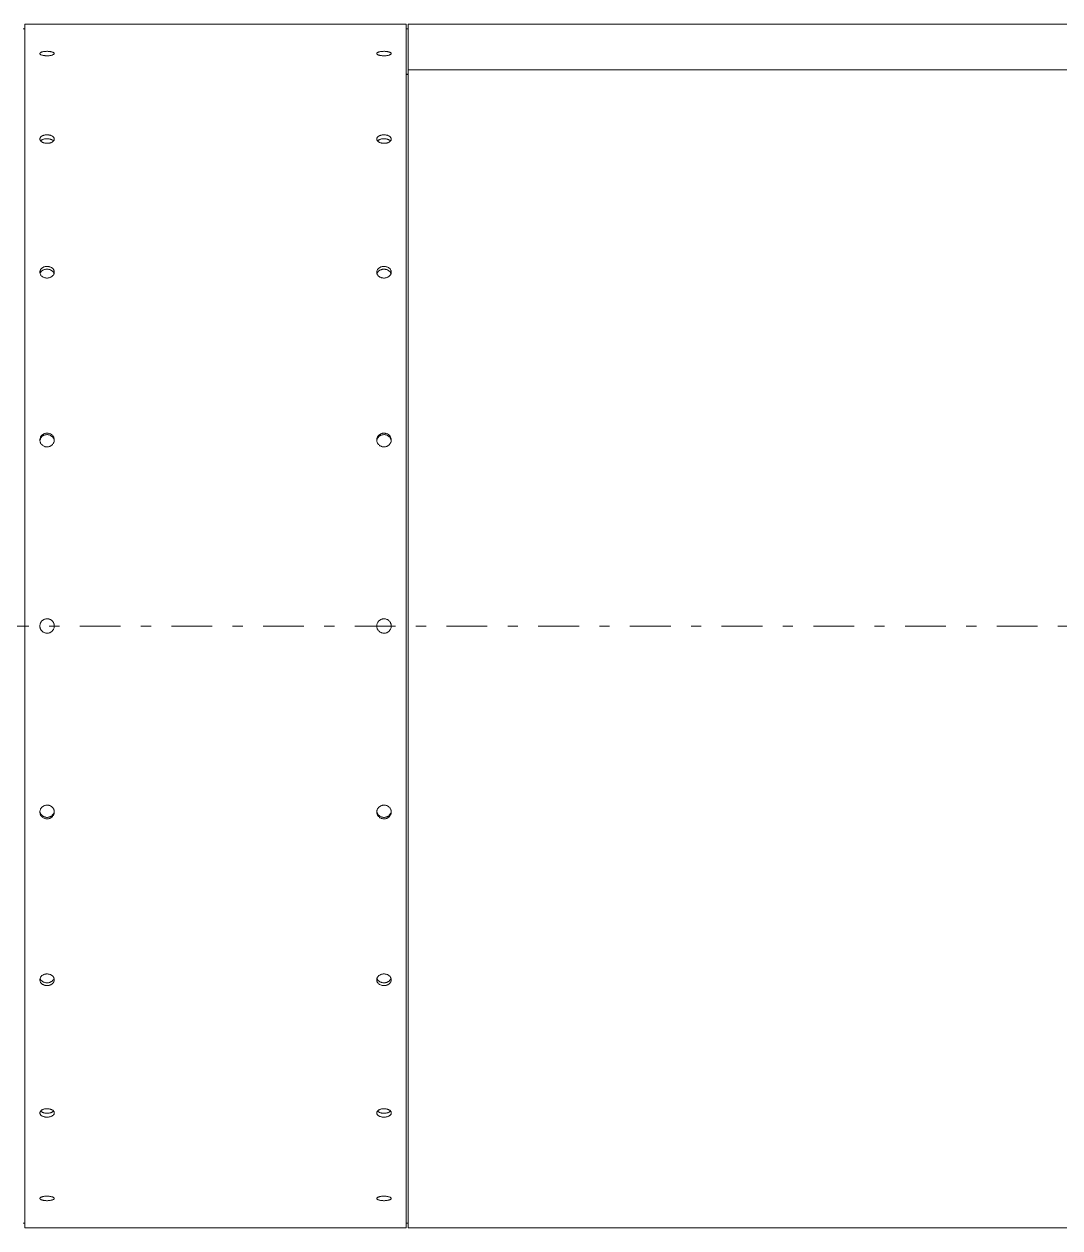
# Model space of a CAD drawing. Header units: millimetres. Extents: x 10 to 2348, y 8 to 1670.
# Drawn here: x 1184.2 to 1399.4, y 1194.6 to 1444.6 of the extents above; entities that cross this region are included whole.
import ezdxf

# ---------------------------------------------------------------- set-up
doc = ezdxf.new("R2010")
doc.units = ezdxf.units.MM
doc.linetypes.add('SectionLineISO', pattern=[13.758333, 4.233333, -2.116667, 1.058333, -2.116667, 4.233333])
doc.layers.add('Annotations', color=7, linetype='Continuous')
doc.layers.add('Geometries', color=7, linetype='Continuous')

# ---------------------------------------------------------------- blocks, each defined once
blk = doc.blocks.new('*U2')
at = {"layer": 'Annotations', "linetype": 'SectionLineISO', "lineweight": 13, "flags": 128}
blk.add_lwpolyline([(169.79, 661.02), (1034.83, 661.02)], dxfattribs=at)

msp = doc.modelspace()

# ---------------------------------------------------------------- linework, layer by layer
at = {"layer": 'Geometries', "linetype": 'Continuous', "lineweight": 13}
for p, q in [((1184.35, 1443.65), (1183.99, 1443.65)), ((1184.35, 1444.65), (1184.35, 1443.65)), ((1187.45, 1444.65), (1184.35, 1444.65)), ((1184.35, 1443.65), (1184.35, 1195.65)), ((1188.95, 1444.64), (1188.93, 1444.64)), ((1257.45, 1444.65), (1190.45, 1444.65)), ((1258.95, 1444.64), (1258.93, 1444.64)), ((1263.55, 1444.65), (1260.45, 1444.65)), ((1263.55, 1444.65), (1263.55, 1443.65)), ((1263.99, 1443.65), (1263.55, 1443.65)), ((1263.55, 1443.65), (1263.55, 1434.25)), ((1548.18, 1444.65), (1263.99, 1444.65)), ((1263.99, 1443.65), (1263.99, 1444.65)), ((1263.99, 1435.17), (1263.99, 1443.65)), ((1187.45, 1438.51), (1187.45, 1438.53)), ((1189.03, 1438.99), (1188.93, 1438.99)), ((1188.95, 1438.06), (1188.93, 1438.06)), ((1188.95, 1438.06), (1189.03, 1438.06)), ((1190.45, 1438.53), (1190.45, 1438.55)), ((1257.45, 1438.51), (1257.45, 1438.53)), ((1259.03, 1438.99), (1258.93, 1438.99)), ((1258.95, 1438.06), (1258.93, 1438.06)), ((1258.95, 1438.06), (1259.03, 1438.06)), ((1260.45, 1438.53), (1260.45, 1438.55)), ((1263.99, 1435.17), (1263.99, 1435.13)), ((1909.63, 1435.17), (1263.99, 1435.17)), ((1909.63, 1435.13), (1263.99, 1435.13)), ((1263.99, 1434.25), (1263.99, 1435.13)), ((1263.55, 1434.25), (1263.55, 1434.21)), ((1263.55, 1434.25), (1263.99, 1434.25)), ((1263.55, 1434.21), (1263.55, 1195.65)), ((1263.55, 1434.21), (1263.99, 1434.21)), ((1263.99, 1434.21), (1263.99, 1434.25)), ((1263.99, 1195.65), (1263.99, 1434.21)), ((1187.45, 1420.74), (1187.45, 1420.78)), ((1188.93, 1421.65), (1189.03, 1421.65)), ((1188.93, 1420.84), (1189.03, 1420.84)), ((1190.45, 1420.78), (1190.45, 1420.81)), ((1257.45, 1420.74), (1257.45, 1420.78)), ((1258.93, 1421.65), (1259.03, 1421.65)), ((1258.93, 1420.84), (1259.03, 1420.84)), ((1260.45, 1420.78), (1260.45, 1420.81)), ((1188.95, 1419.89), (1188.93, 1419.89)), ((1188.95, 1419.89), (1189.03, 1419.89)), ((1258.95, 1419.89), (1258.93, 1419.89)), ((1258.95, 1419.89), (1259.03, 1419.89)), ((1187.45, 1393.07), (1187.45, 1393.12)), ((1188.93, 1394.33), (1189.03, 1394.33)), ((1188.93, 1393.74), (1189.03, 1393.74)), ((1190.45, 1393.12), (1190.45, 1393.17)), ((1257.45, 1393.07), (1257.45, 1393.12)), ((1258.93, 1394.33), (1259.03, 1394.33)), ((1258.93, 1393.74), (1259.03, 1393.74)), ((1260.45, 1393.12), (1260.45, 1393.17)), ((1188.95, 1391.9), (1188.93, 1391.9)), ((1188.95, 1391.9), (1189.03, 1391.91)), ((1258.95, 1391.9), (1258.93, 1391.9)), ((1258.95, 1391.9), (1259.03, 1391.91)), ((1187.45, 1358.22), (1187.45, 1358.28)), ((1187.46, 1358.12), (1187.46, 1358.13)), ((1188.93, 1359.7), (1189.03, 1359.7)), ((1188.93, 1359.39), (1189.03, 1359.39)), ((1190.44, 1358.12), (1190.44, 1358.12)), ((1190.44, 1358.12), (1190.44, 1358.12)), ((1190.45, 1358.28), (1190.45, 1358.34)), ((1257.45, 1358.22), (1257.45, 1358.28)), ((1257.46, 1358.12), (1257.46, 1358.13)), ((1258.93, 1359.7), (1259.03, 1359.7)), ((1258.93, 1359.39), (1259.03, 1359.39)), ((1260.45, 1358.28), (1260.45, 1358.34)), ((1188.95, 1356.85), (1188.93, 1356.85)), ((1188.95, 1356.85), (1189.03, 1356.85)), ((1258.95, 1356.85), (1258.93, 1356.85)), ((1258.95, 1356.85), (1259.03, 1356.85)), ((1189.03, 1321.15), (1188.93, 1321.15)), ((1259.03, 1321.15), (1258.93, 1321.15)), ((1188.95, 1318.15), (1188.93, 1318.15)), ((1188.95, 1318.15), (1189.05, 1318.15)), ((1258.95, 1318.15), (1258.93, 1318.15)), ((1258.95, 1318.15), (1259.05, 1318.15)), ((1187.45, 1281.08), (1187.46, 1281.18)), ((1187.45, 1280.96), (1187.45, 1281.02)), ((1187.46, 1281.18), (1187.46, 1281.18)), ((1187.46, 1281.18), (1187.46, 1281.18)), ((1188.93, 1282.45), (1189.03, 1282.45)), ((1190.44, 1281.18), (1190.44, 1281.18)), ((1190.45, 1281.02), (1190.45, 1281.08)), ((1257.45, 1281.08), (1257.46, 1281.18)), ((1257.45, 1280.96), (1257.45, 1281.02)), ((1257.46, 1281.18), (1257.46, 1281.18)), ((1257.46, 1281.18), (1257.46, 1281.18)), ((1258.93, 1282.45), (1259.03, 1282.45)), ((1260.45, 1281.02), (1260.45, 1281.08)), ((1188.95, 1279.91), (1188.93, 1279.91)), ((1188.95, 1279.6), (1188.93, 1279.6)), ((1188.95, 1279.91), (1189.03, 1279.91)), ((1188.95, 1279.6), (1189.03, 1279.6)), ((1258.95, 1279.91), (1258.93, 1279.91)), ((1258.95, 1279.6), (1258.93, 1279.6)), ((1258.95, 1279.91), (1259.03, 1279.91)), ((1258.95, 1279.6), (1259.03, 1279.6)), ((1187.45, 1246.12), (1187.45, 1246.18)), ((1188.93, 1247.4), (1189.03, 1247.39)), ((1188.95, 1245.56), (1188.93, 1245.56)), ((1188.95, 1245.56), (1189.03, 1245.56)), ((1190.4, 1246.47), (1190.4, 1246.47)), ((1190.45, 1246.18), (1190.45, 1246.23)), ((1257.45, 1246.12), (1257.45, 1246.18)), ((1258.93, 1247.4), (1259.03, 1247.39)), ((1258.95, 1245.56), (1258.93, 1245.56)), ((1258.95, 1245.56), (1259.03, 1245.56)), ((1260.4, 1246.47), (1260.4, 1246.47)), ((1260.45, 1246.18), (1260.45, 1246.23)), ((1188.95, 1244.97), (1188.93, 1244.97)), ((1188.95, 1244.97), (1189.03, 1244.97)), ((1258.95, 1244.97), (1258.93, 1244.97)), ((1258.95, 1244.97), (1259.03, 1244.97)), ((1187.45, 1218.48), (1187.45, 1218.52)), ((1188.93, 1219.41), (1189.03, 1219.41)), ((1188.95, 1218.46), (1188.93, 1218.46)), ((1188.95, 1217.65), (1188.93, 1217.65)), ((1188.95, 1218.46), (1189.03, 1218.46)), ((1188.95, 1217.65), (1189.03, 1217.65)), ((1190.45, 1218.52), (1190.45, 1218.56)), ((1257.45, 1218.48), (1257.45, 1218.52)), ((1258.93, 1219.41), (1259.03, 1219.41)), ((1258.95, 1218.46), (1258.93, 1218.46)), ((1258.95, 1217.65), (1258.93, 1217.65)), ((1258.95, 1218.46), (1259.03, 1218.46)), ((1258.95, 1217.65), (1259.03, 1217.65)), ((1260.45, 1218.52), (1260.45, 1218.56)), ((1187.45, 1200.75), (1187.45, 1200.77)), ((1189.03, 1201.24), (1188.93, 1201.24)), ((1188.95, 1200.31), (1188.93, 1200.31)), ((1188.95, 1200.31), (1189.03, 1200.31)), ((1190.45, 1200.77), (1190.45, 1200.79)), ((1257.45, 1200.75), (1257.45, 1200.77)), ((1259.03, 1201.24), (1258.93, 1201.24)), ((1258.95, 1200.31), (1258.93, 1200.31)), ((1258.95, 1200.31), (1259.03, 1200.31)), ((1260.45, 1200.77), (1260.45, 1200.79)), ((1183.99, 1195.65), (1184.35, 1195.65)), ((1184.35, 1195.65), (1184.35, 1194.65)), ((1263.55, 1195.65), (1263.55, 1194.65)), ((1263.55, 1195.65), (1263.99, 1195.65)), ((1263.99, 1194.65), (1263.99, 1195.65)), ((1184.35, 1194.65), (1187.45, 1194.65)), ((1188.93, 1194.66), (1189.03, 1194.66)), ((1190.45, 1194.65), (1257.45, 1194.65)), ((1258.93, 1194.66), (1259.03, 1194.66)), ((1260.45, 1194.65), (1263.55, 1194.65)), ((1263.99, 1194.65), (1548.18, 1194.65))]:
    msp.add_line(p, q, dxfattribs=at)
at = {"layer": 'Geometries', "linetype": 'Continuous', "lineweight": 13, "flags": 128}
for points in [[(1189.03, 1444.64), (1189.03, 1444.64), (1188.95, 1444.64)], [(1259.03, 1444.64), (1259.03, 1444.64), (1258.95, 1444.64)], [(1187.45, 1438.55), (1187.46, 1438.59), (1187.48, 1438.62), (1187.51, 1438.66), (1187.55, 1438.7), (1187.6, 1438.73), (1187.66, 1438.77), (1187.73, 1438.8), (1187.81, 1438.83), (1187.89, 1438.86), (1187.99, 1438.88), (1188.09, 1438.91), (1188.19, 1438.93), (1188.3, 1438.94), (1188.42, 1438.96), (1188.54, 1438.97), (1188.66, 1438.98), (1188.79, 1438.98), (1188.92, 1438.99), (1188.93, 1438.99)], [(1187.45, 1438.53), (1187.45, 1438.55), (1187.45, 1438.55)], [(1188.93, 1438.06), (1188.82, 1438.06), (1188.7, 1438.07), (1188.57, 1438.08), (1188.45, 1438.09), (1188.33, 1438.1), (1188.22, 1438.12), (1188.11, 1438.14), (1188.01, 1438.16), (1187.92, 1438.19), (1187.83, 1438.22), (1187.75, 1438.25), (1187.68, 1438.28), (1187.61, 1438.32), (1187.56, 1438.35), (1187.52, 1438.39), (1187.48, 1438.43), (1187.46, 1438.47), (1187.45, 1438.51), (1187.45, 1438.51)], [(1189.03, 1438.99), (1189.04, 1438.99), (1189.17, 1438.98), (1189.29, 1438.97), (1189.41, 1438.96), (1189.53, 1438.95), (1189.65, 1438.94), (1189.76, 1438.92), (1189.86, 1438.89), (1189.96, 1438.87), (1190.05, 1438.84), (1190.13, 1438.81), (1190.2, 1438.78), (1190.27, 1438.75), (1190.32, 1438.72), (1190.37, 1438.68), (1190.4, 1438.64), (1190.43, 1438.6), (1190.44, 1438.57), (1190.45, 1438.55)], [(1190.45, 1438.51), (1190.44, 1438.49), (1190.42, 1438.45), (1190.4, 1438.41), (1190.36, 1438.37), (1190.31, 1438.34), (1190.25, 1438.3), (1190.18, 1438.27), (1190.11, 1438.24), (1190.02, 1438.21), (1189.93, 1438.18), (1189.83, 1438.15), (1189.73, 1438.13), (1189.62, 1438.11), (1189.5, 1438.09), (1189.38, 1438.08), (1189.26, 1438.07), (1189.16, 1438.06), (1189.05, 1438.06), (1189.03, 1438.06)], [(1190.45, 1438.53), (1190.45, 1438.53), (1190.45, 1438.51)], [(1257.45, 1438.55), (1257.46, 1438.59), (1257.48, 1438.62), (1257.51, 1438.66), (1257.55, 1438.7), (1257.6, 1438.73), (1257.66, 1438.77), (1257.73, 1438.8), (1257.81, 1438.83), (1257.89, 1438.86), (1257.99, 1438.88), (1258.09, 1438.91), (1258.19, 1438.93), (1258.3, 1438.94), (1258.42, 1438.96), (1258.54, 1438.97), (1258.66, 1438.98), (1258.79, 1438.98), (1258.92, 1438.99), (1258.93, 1438.99)], [(1257.45, 1438.53), (1257.45, 1438.55), (1257.45, 1438.55)], [(1258.93, 1438.06), (1258.82, 1438.06), (1258.7, 1438.07), (1258.57, 1438.08), (1258.45, 1438.09), (1258.33, 1438.1), (1258.22, 1438.12), (1258.11, 1438.14), (1258.01, 1438.16), (1257.92, 1438.19), (1257.83, 1438.22), (1257.75, 1438.25), (1257.68, 1438.28), (1257.61, 1438.32), (1257.56, 1438.35), (1257.52, 1438.39), (1257.48, 1438.43), (1257.46, 1438.47), (1257.45, 1438.51), (1257.45, 1438.51)], [(1259.03, 1438.99), (1259.04, 1438.99), (1259.17, 1438.98), (1259.29, 1438.97), (1259.41, 1438.96), (1259.53, 1438.95), (1259.65, 1438.94), (1259.76, 1438.92), (1259.86, 1438.89), (1259.96, 1438.87), (1260.05, 1438.84), (1260.13, 1438.81), (1260.2, 1438.78), (1260.27, 1438.75), (1260.32, 1438.72), (1260.37, 1438.68), (1260.4, 1438.64), (1260.43, 1438.6), (1260.44, 1438.57), (1260.45, 1438.55)], [(1260.45, 1438.51), (1260.44, 1438.49), (1260.42, 1438.45), (1260.4, 1438.41), (1260.36, 1438.37), (1260.31, 1438.34), (1260.25, 1438.3), (1260.18, 1438.27), (1260.11, 1438.24), (1260.02, 1438.21), (1259.93, 1438.18), (1259.83, 1438.15), (1259.73, 1438.13), (1259.62, 1438.11), (1259.5, 1438.09), (1259.38, 1438.08), (1259.26, 1438.07), (1259.16, 1438.06), (1259.05, 1438.06), (1259.03, 1438.06)], [(1260.45, 1438.53), (1260.45, 1438.53), (1260.45, 1438.51)], [(1187.45, 1420.81), (1187.46, 1420.88), (1187.48, 1420.95), (1187.51, 1421.02), (1187.55, 1421.09), (1187.6, 1421.16), (1187.66, 1421.23), (1187.73, 1421.29), (1187.81, 1421.35), (1187.89, 1421.4), (1187.99, 1421.45), (1188.09, 1421.49), (1188.19, 1421.53), (1188.3, 1421.57), (1188.42, 1421.6), (1188.54, 1421.62), (1188.66, 1421.64), (1188.79, 1421.65), (1188.92, 1421.65), (1188.93, 1421.65)], [(1187.45, 1420.78), (1187.45, 1420.8), (1187.45, 1420.81)], [(1187.46, 1420.65), (1187.46, 1420.66), (1187.45, 1420.73), (1187.45, 1420.74)], [(1187.62, 1420.37), (1187.61, 1420.37), (1187.56, 1420.44), (1187.52, 1420.51), (1187.48, 1420.58), (1187.46, 1420.65)], [(1187.62, 1420.37), (1187.66, 1420.42), (1187.73, 1420.48), (1187.81, 1420.54), (1187.89, 1420.59), (1187.99, 1420.64), (1188.01, 1420.65)], [(1188.93, 1419.89), (1188.82, 1419.89), (1188.7, 1419.9), (1188.57, 1419.92), (1188.45, 1419.94), (1188.33, 1419.97), (1188.22, 1420), (1188.11, 1420.04), (1188.01, 1420.08), (1187.92, 1420.13), (1187.83, 1420.19), (1187.75, 1420.25), (1187.68, 1420.31), (1187.62, 1420.37)], [(1188.01, 1420.65), (1188.09, 1420.68), (1188.19, 1420.72), (1188.3, 1420.76), (1188.42, 1420.79), (1188.54, 1420.81), (1188.66, 1420.83), (1188.79, 1420.84), (1188.92, 1420.84), (1188.93, 1420.84)], [(1189.03, 1421.65), (1189.04, 1421.65), (1189.17, 1421.64), (1189.29, 1421.63), (1189.41, 1421.61), (1189.53, 1421.58), (1189.65, 1421.55), (1189.76, 1421.51), (1189.86, 1421.47), (1189.96, 1421.43), (1190.05, 1421.37), (1190.13, 1421.32), (1190.2, 1421.26), (1190.27, 1421.19), (1190.32, 1421.13), (1190.37, 1421.06), (1190.4, 1420.99), (1190.43, 1420.92), (1190.44, 1420.84), (1190.45, 1420.81)], [(1189.03, 1420.84), (1189.04, 1420.84), (1189.17, 1420.83), (1189.29, 1420.82), (1189.41, 1420.8), (1189.53, 1420.77), (1189.65, 1420.74), (1189.76, 1420.71), (1189.86, 1420.66), (1189.89, 1420.65)], [(1190.28, 1420.37), (1190.25, 1420.34), (1190.18, 1420.28), (1190.11, 1420.22), (1190.02, 1420.16), (1189.93, 1420.11), (1189.83, 1420.06), (1189.73, 1420.02), (1189.62, 1419.98), (1189.5, 1419.95), (1189.38, 1419.93), (1189.26, 1419.91), (1189.16, 1419.9), (1189.05, 1419.89), (1189.03, 1419.89)], [(1189.89, 1420.65), (1189.96, 1420.62), (1190.05, 1420.56), (1190.13, 1420.51), (1190.2, 1420.45), (1190.27, 1420.39), (1190.28, 1420.37)], [(1190.43, 1420.65), (1190.42, 1420.62), (1190.4, 1420.55), (1190.36, 1420.48), (1190.31, 1420.41), (1190.28, 1420.37)], [(1190.45, 1420.74), (1190.44, 1420.69), (1190.43, 1420.65)], [(1190.45, 1420.78), (1190.45, 1420.77), (1190.45, 1420.74)], [(1257.45, 1420.81), (1257.46, 1420.88), (1257.48, 1420.95), (1257.51, 1421.02), (1257.55, 1421.09), (1257.6, 1421.16), (1257.66, 1421.23), (1257.73, 1421.29), (1257.81, 1421.35), (1257.89, 1421.4), (1257.99, 1421.45), (1258.09, 1421.49), (1258.19, 1421.53), (1258.3, 1421.57), (1258.42, 1421.6), (1258.54, 1421.62), (1258.66, 1421.64), (1258.79, 1421.65), (1258.92, 1421.65), (1258.93, 1421.65)], [(1257.45, 1420.78), (1257.45, 1420.8), (1257.45, 1420.81)], [(1257.62, 1420.37), (1257.61, 1420.37), (1257.56, 1420.44), (1257.52, 1420.51), (1257.48, 1420.58), (1257.46, 1420.66), (1257.45, 1420.73), (1257.45, 1420.74)], [(1257.62, 1420.37), (1257.66, 1420.42), (1257.73, 1420.48), (1257.81, 1420.54), (1257.89, 1420.59), (1257.99, 1420.64), (1258.09, 1420.68), (1258.19, 1420.72), (1258.3, 1420.76), (1258.42, 1420.79), (1258.54, 1420.81), (1258.66, 1420.83), (1258.79, 1420.84), (1258.92, 1420.84), (1258.93, 1420.84)], [(1258.93, 1419.89), (1258.82, 1419.89), (1258.7, 1419.9), (1258.57, 1419.92), (1258.45, 1419.94), (1258.33, 1419.97), (1258.22, 1420), (1258.11, 1420.04), (1258.01, 1420.08), (1257.92, 1420.13), (1257.83, 1420.19), (1257.75, 1420.25), (1257.68, 1420.31), (1257.62, 1420.37)], [(1259.03, 1421.65), (1259.04, 1421.65), (1259.17, 1421.64), (1259.29, 1421.63), (1259.41, 1421.61), (1259.53, 1421.58), (1259.65, 1421.55), (1259.76, 1421.51), (1259.86, 1421.47), (1259.96, 1421.43), (1260.05, 1421.37), (1260.13, 1421.32), (1260.2, 1421.26), (1260.27, 1421.19), (1260.32, 1421.13), (1260.37, 1421.06), (1260.4, 1420.99), (1260.43, 1420.92), (1260.44, 1420.84), (1260.45, 1420.81)], [(1259.03, 1420.84), (1259.04, 1420.84), (1259.17, 1420.83), (1259.29, 1420.82), (1259.41, 1420.8), (1259.53, 1420.77), (1259.65, 1420.74), (1259.76, 1420.71), (1259.86, 1420.66), (1259.96, 1420.62), (1260.05, 1420.56), (1260.13, 1420.51), (1260.2, 1420.45), (1260.27, 1420.39), (1260.28, 1420.37)], [(1260.28, 1420.37), (1260.25, 1420.34), (1260.18, 1420.28), (1260.11, 1420.22), (1260.02, 1420.16), (1259.93, 1420.11), (1259.83, 1420.06), (1259.73, 1420.02), (1259.62, 1419.98), (1259.5, 1419.95), (1259.38, 1419.93), (1259.26, 1419.91), (1259.16, 1419.9), (1259.05, 1419.89), (1259.03, 1419.89)], [(1260.45, 1420.74), (1260.44, 1420.69), (1260.42, 1420.62), (1260.4, 1420.55), (1260.36, 1420.48), (1260.31, 1420.41), (1260.28, 1420.37)], [(1260.45, 1420.78), (1260.45, 1420.77), (1260.45, 1420.74)], [(1187.45, 1393.18), (1187.46, 1393.26), (1187.48, 1393.36), (1187.51, 1393.46), (1187.55, 1393.56), (1187.6, 1393.65), (1187.66, 1393.74), (1187.73, 1393.83), (1187.81, 1393.91), (1187.89, 1393.98), (1187.99, 1394.05), (1188.09, 1394.11), (1188.19, 1394.17), (1188.3, 1394.22), (1188.42, 1394.25), (1188.54, 1394.29), (1188.66, 1394.31), (1188.79, 1394.32), (1188.92, 1394.33), (1188.93, 1394.33)], [(1187.45, 1393.12), (1187.45, 1393.16), (1187.45, 1393.18)], [(1187.49, 1392.83), (1187.48, 1392.86), (1187.46, 1392.96), (1187.45, 1393.06), (1187.45, 1393.07)], [(1187.49, 1392.83), (1187.51, 1392.88), (1187.55, 1392.97), (1187.6, 1393.07), (1187.66, 1393.16), (1187.73, 1393.24), (1187.81, 1393.32), (1187.89, 1393.4), (1187.99, 1393.46), (1188.09, 1393.53), (1188.19, 1393.58), (1188.3, 1393.63), (1188.42, 1393.67), (1188.54, 1393.7), (1188.66, 1393.72), (1188.79, 1393.74), (1188.92, 1393.74), (1188.93, 1393.74)], [(1188.93, 1391.9), (1188.82, 1391.91), (1188.7, 1391.92), (1188.57, 1391.94), (1188.45, 1391.97), (1188.33, 1392.01), (1188.22, 1392.06), (1188.11, 1392.11), (1188.01, 1392.17), (1187.92, 1392.24), (1187.83, 1392.31), (1187.75, 1392.39), (1187.68, 1392.48), (1187.61, 1392.57), (1187.56, 1392.66), (1187.52, 1392.76), (1187.49, 1392.83)], [(1189.03, 1394.33), (1189.04, 1394.33), (1189.17, 1394.32), (1189.29, 1394.3), (1189.41, 1394.27), (1189.53, 1394.24), (1189.65, 1394.19), (1189.76, 1394.14), (1189.86, 1394.08), (1189.96, 1394.02), (1190.05, 1393.95), (1190.13, 1393.87), (1190.2, 1393.79), (1190.27, 1393.7), (1190.32, 1393.61), (1190.37, 1393.51), (1190.4, 1393.41), (1190.43, 1393.31), (1190.44, 1393.21), (1190.45, 1393.17)], [(1189.03, 1393.74), (1189.04, 1393.74), (1189.17, 1393.73), (1189.29, 1393.71), (1189.41, 1393.68), (1189.53, 1393.65), (1189.65, 1393.6), (1189.76, 1393.55), (1189.86, 1393.5), (1189.96, 1393.43), (1190.05, 1393.36), (1190.13, 1393.28), (1190.2, 1393.2), (1190.27, 1393.11), (1190.32, 1393.02), (1190.37, 1392.92), (1190.4, 1392.83)], [(1190.4, 1392.83), (1190.4, 1392.81), (1190.36, 1392.71), (1190.31, 1392.61), (1190.25, 1392.52), (1190.18, 1392.43), (1190.11, 1392.35), (1190.02, 1392.28), (1189.93, 1392.21), (1189.83, 1392.14), (1189.73, 1392.08), (1189.62, 1392.03), (1189.5, 1391.99), (1189.38, 1391.96), (1189.26, 1391.93), (1189.16, 1391.92), (1189.05, 1391.91), (1189.03, 1391.91)], [(1190.45, 1393.07), (1190.44, 1393.01), (1190.42, 1392.91), (1190.4, 1392.83)], [(1190.45, 1393.12), (1190.45, 1393.11), (1190.45, 1393.07)], [(1257.45, 1393.18), (1257.46, 1393.26), (1257.48, 1393.36), (1257.51, 1393.46), (1257.55, 1393.56), (1257.6, 1393.65), (1257.66, 1393.74), (1257.73, 1393.83), (1257.81, 1393.91), (1257.89, 1393.98), (1257.99, 1394.05), (1258.09, 1394.11), (1258.19, 1394.17), (1258.3, 1394.22), (1258.42, 1394.25), (1258.54, 1394.29), (1258.66, 1394.31), (1258.79, 1394.32), (1258.92, 1394.33), (1258.93, 1394.33)], [(1257.45, 1393.12), (1257.45, 1393.16), (1257.45, 1393.18)], [(1257.49, 1392.83), (1257.48, 1392.86), (1257.46, 1392.96), (1257.45, 1393.06), (1257.45, 1393.07)], [(1257.49, 1392.83), (1257.51, 1392.88), (1257.55, 1392.97), (1257.6, 1393.07), (1257.66, 1393.16), (1257.73, 1393.24), (1257.81, 1393.32), (1257.89, 1393.4), (1257.99, 1393.46), (1258.09, 1393.53), (1258.19, 1393.58), (1258.3, 1393.63), (1258.35, 1393.64)], [(1258.93, 1391.9), (1258.82, 1391.91), (1258.7, 1391.92), (1258.57, 1391.94), (1258.45, 1391.97), (1258.33, 1392.01), (1258.22, 1392.06), (1258.11, 1392.11), (1258.01, 1392.17), (1257.92, 1392.24), (1257.83, 1392.31), (1257.75, 1392.39), (1257.68, 1392.48), (1257.61, 1392.57), (1257.56, 1392.66), (1257.52, 1392.76), (1257.49, 1392.83)], [(1258.35, 1393.64), (1258.42, 1393.67), (1258.54, 1393.7), (1258.66, 1393.72), (1258.79, 1393.74), (1258.92, 1393.74), (1258.93, 1393.74)], [(1259.03, 1394.33), (1259.04, 1394.33), (1259.17, 1394.32), (1259.29, 1394.3), (1259.41, 1394.27), (1259.53, 1394.24), (1259.65, 1394.19), (1259.76, 1394.14), (1259.86, 1394.08), (1259.96, 1394.02), (1260.05, 1393.95), (1260.13, 1393.87), (1260.2, 1393.79), (1260.27, 1393.7), (1260.32, 1393.61), (1260.37, 1393.51), (1260.4, 1393.41), (1260.43, 1393.31), (1260.44, 1393.21), (1260.45, 1393.17)], [(1259.03, 1393.74), (1259.04, 1393.74), (1259.17, 1393.73), (1259.28, 1393.71)], [(1260.4, 1392.83), (1260.4, 1392.81), (1260.36, 1392.71), (1260.31, 1392.61), (1260.25, 1392.52), (1260.18, 1392.43), (1260.11, 1392.35), (1260.02, 1392.28), (1259.93, 1392.21), (1259.83, 1392.14), (1259.73, 1392.08), (1259.62, 1392.03), (1259.5, 1391.99), (1259.38, 1391.96), (1259.26, 1391.93), (1259.16, 1391.92), (1259.05, 1391.91), (1259.03, 1391.91)], [(1259.28, 1393.71), (1259.29, 1393.71), (1259.41, 1393.68), (1259.53, 1393.65), (1259.65, 1393.6), (1259.76, 1393.55), (1259.86, 1393.5), (1259.96, 1393.43), (1260.05, 1393.36), (1260.13, 1393.28), (1260.2, 1393.2), (1260.27, 1393.11), (1260.32, 1393.02), (1260.37, 1392.92), (1260.4, 1392.83)], [(1260.45, 1393.07), (1260.44, 1393.01), (1260.42, 1392.91), (1260.4, 1392.83)], [(1260.45, 1393.12), (1260.45, 1393.11), (1260.45, 1393.07)], [(1187.45, 1358.34), (1187.46, 1358.44), (1187.48, 1358.56), (1187.51, 1358.68), (1187.55, 1358.79), (1187.6, 1358.9), (1187.66, 1359.01), (1187.73, 1359.11), (1187.81, 1359.2), (1187.89, 1359.29), (1187.99, 1359.37), (1188.09, 1359.44), (1188.19, 1359.51), (1188.3, 1359.56), (1188.42, 1359.61), (1188.54, 1359.65), (1188.66, 1359.68), (1188.79, 1359.69), (1188.92, 1359.7), (1188.93, 1359.7)], [(1187.45, 1358.28), (1187.45, 1358.32), (1187.45, 1358.34)], [(1187.46, 1358.13), (1187.45, 1358.2), (1187.45, 1358.22)], [(1187.46, 1358.13), (1187.46, 1358.13), (1187.48, 1358.25), (1187.49, 1358.3)], [(1187.5, 1357.92), (1187.48, 1357.96), (1187.46, 1358.08), (1187.46, 1358.12)], [(1187.49, 1358.3), (1187.51, 1358.37), (1187.55, 1358.48), (1187.6, 1358.59), (1187.66, 1358.7), (1187.73, 1358.8), (1187.81, 1358.89), (1187.89, 1358.98), (1187.99, 1359.06), (1188.09, 1359.13), (1188.19, 1359.2), (1188.3, 1359.25), (1188.42, 1359.3), (1188.54, 1359.34), (1188.66, 1359.37), (1188.79, 1359.38), (1188.92, 1359.39), (1188.93, 1359.39)], [(1188.93, 1356.85), (1188.82, 1356.85), (1188.7, 1356.87), (1188.57, 1356.89), (1188.45, 1356.93), (1188.33, 1356.97), (1188.22, 1357.03), (1188.11, 1357.09), (1188.01, 1357.16), (1187.92, 1357.24), (1187.83, 1357.33), (1187.75, 1357.42), (1187.68, 1357.52), (1187.61, 1357.62), (1187.56, 1357.73), (1187.52, 1357.85), (1187.5, 1357.92)], [(1189.03, 1359.7), (1189.04, 1359.7), (1189.17, 1359.69), (1189.29, 1359.66), (1189.41, 1359.63), (1189.53, 1359.59), (1189.65, 1359.54), (1189.76, 1359.48), (1189.86, 1359.41), (1189.96, 1359.33), (1190.05, 1359.25), (1190.13, 1359.16), (1190.2, 1359.06), (1190.27, 1358.95), (1190.32, 1358.85), (1190.37, 1358.73), (1190.4, 1358.62), (1190.43, 1358.5), (1190.44, 1358.38), (1190.45, 1358.34)], [(1189.03, 1359.39), (1189.04, 1359.39), (1189.17, 1359.38), (1189.29, 1359.35), (1189.41, 1359.32), (1189.53, 1359.28), (1189.65, 1359.23), (1189.76, 1359.17), (1189.86, 1359.1), (1189.96, 1359.02), (1190.05, 1358.94), (1190.13, 1358.85), (1190.2, 1358.75), (1190.27, 1358.65), (1190.32, 1358.54), (1190.37, 1358.43), (1190.4, 1358.31), (1190.41, 1358.3)], [(1190.4, 1357.92), (1190.4, 1357.9), (1190.36, 1357.79), (1190.31, 1357.68), (1190.25, 1357.57), (1190.18, 1357.47), (1190.11, 1357.37), (1190.02, 1357.28), (1189.93, 1357.2), (1189.83, 1357.12), (1189.73, 1357.06), (1189.62, 1357), (1189.5, 1356.95), (1189.38, 1356.91), (1189.26, 1356.88), (1189.16, 1356.86), (1189.05, 1356.85), (1189.03, 1356.85)], [(1190.44, 1358.12), (1190.42, 1358.02), (1190.4, 1357.92)], [(1190.41, 1358.3), (1190.43, 1358.19), (1190.44, 1358.12)], [(1190.45, 1358.22), (1190.44, 1358.14), (1190.44, 1358.12)], [(1190.45, 1358.28), (1190.45, 1358.26), (1190.45, 1358.22)], [(1257.45, 1358.34), (1257.46, 1358.44), (1257.48, 1358.56), (1257.51, 1358.68), (1257.55, 1358.79), (1257.6, 1358.9), (1257.66, 1359.01), (1257.73, 1359.11), (1257.81, 1359.2), (1257.89, 1359.29), (1257.99, 1359.37), (1258.09, 1359.44), (1258.19, 1359.51), (1258.3, 1359.56), (1258.42, 1359.61), (1258.54, 1359.65), (1258.66, 1359.68), (1258.79, 1359.69), (1258.92, 1359.7), (1258.93, 1359.7)], [(1257.45, 1358.28), (1257.45, 1358.32), (1257.45, 1358.34)], [(1257.46, 1358.13), (1257.45, 1358.2), (1257.45, 1358.22)], [(1257.46, 1358.13), (1257.46, 1358.13), (1257.48, 1358.25), (1257.51, 1358.37), (1257.55, 1358.48), (1257.6, 1358.59), (1257.66, 1358.7), (1257.73, 1358.8), (1257.81, 1358.89), (1257.89, 1358.98), (1257.99, 1359.06), (1258.09, 1359.13), (1258.19, 1359.2), (1258.3, 1359.25), (1258.42, 1359.3), (1258.54, 1359.34), (1258.66, 1359.37), (1258.79, 1359.38), (1258.92, 1359.39), (1258.93, 1359.39)], [(1258.93, 1356.85), (1258.82, 1356.85), (1258.7, 1356.87), (1258.57, 1356.89), (1258.45, 1356.93), (1258.33, 1356.97), (1258.22, 1357.03), (1258.11, 1357.09), (1258.01, 1357.16), (1257.92, 1357.24), (1257.83, 1357.33), (1257.75, 1357.42), (1257.68, 1357.52), (1257.61, 1357.62), (1257.56, 1357.73), (1257.52, 1357.85), (1257.48, 1357.96), (1257.46, 1358.08), (1257.46, 1358.12)], [(1259.03, 1359.7), (1259.04, 1359.7), (1259.17, 1359.69), (1259.29, 1359.66), (1259.41, 1359.63), (1259.53, 1359.59), (1259.65, 1359.54), (1259.76, 1359.48), (1259.86, 1359.41), (1259.96, 1359.33), (1260.05, 1359.25), (1260.13, 1359.16), (1260.2, 1359.06), (1260.27, 1358.95), (1260.32, 1358.85), (1260.37, 1358.73), (1260.4, 1358.62), (1260.43, 1358.5), (1260.44, 1358.38), (1260.45, 1358.34)], [(1259.03, 1359.39), (1259.04, 1359.39), (1259.17, 1359.38), (1259.29, 1359.35), (1259.41, 1359.32), (1259.53, 1359.28), (1259.65, 1359.23), (1259.76, 1359.17), (1259.86, 1359.1), (1259.96, 1359.02), (1260.05, 1358.94), (1260.13, 1358.85), (1260.2, 1358.75), (1260.27, 1358.65), (1260.32, 1358.54), (1260.37, 1358.43), (1260.4, 1358.31), (1260.43, 1358.19), (1260.44, 1358.12)], [(1260.44, 1358.12), (1260.42, 1358.02), (1260.4, 1357.9), (1260.36, 1357.79), (1260.31, 1357.68), (1260.25, 1357.57), (1260.18, 1357.47), (1260.11, 1357.37), (1260.02, 1357.28), (1259.93, 1357.2), (1259.83, 1357.12), (1259.73, 1357.06), (1259.62, 1357), (1259.5, 1356.95), (1259.38, 1356.91), (1259.26, 1356.88), (1259.16, 1356.86), (1259.05, 1356.85), (1259.03, 1356.85)], [(1260.45, 1358.22), (1260.44, 1358.14), (1260.44, 1358.12)], [(1260.45, 1358.28), (1260.45, 1358.26), (1260.45, 1358.22)], [(1187.53, 1319.15), (1187.52, 1319.2), (1187.48, 1319.32), (1187.46, 1319.44), (1187.45, 1319.57), (1187.45, 1319.7), (1187.46, 1319.82), (1187.48, 1319.95), (1187.51, 1320.07), (1187.53, 1320.15)], [(1187.53, 1320.15), (1187.55, 1320.19), (1187.6, 1320.31), (1187.65, 1320.4)], [(1187.65, 1320.4), (1187.66, 1320.42), (1187.73, 1320.52), (1187.81, 1320.62), (1187.89, 1320.72), (1187.99, 1320.8), (1188.09, 1320.88), (1188.19, 1320.95), (1188.3, 1321.01), (1188.42, 1321.05), (1188.54, 1321.09), (1188.66, 1321.12), (1188.79, 1321.14), (1188.92, 1321.15), (1188.93, 1321.15)], [(1189.03, 1321.15), (1189.04, 1321.15), (1189.17, 1321.13), (1189.29, 1321.11), (1189.41, 1321.08), (1189.53, 1321.03), (1189.65, 1320.98), (1189.76, 1320.91), (1189.86, 1320.84), (1189.96, 1320.76), (1190.05, 1320.67), (1190.13, 1320.57), (1190.2, 1320.47), (1190.25, 1320.4)], [(1190.25, 1320.4), (1190.27, 1320.36), (1190.32, 1320.25), (1190.36, 1320.15)], [(1190.36, 1320.15), (1190.37, 1320.13), (1190.4, 1320.01), (1190.43, 1319.89), (1190.44, 1319.76), (1190.45, 1319.63), (1190.44, 1319.51), (1190.42, 1319.38), (1190.4, 1319.26), (1190.36, 1319.15)], [(1257.53, 1319.15), (1257.52, 1319.2), (1257.48, 1319.32), (1257.46, 1319.44), (1257.45, 1319.57), (1257.45, 1319.7), (1257.46, 1319.82), (1257.48, 1319.95), (1257.51, 1320.07), (1257.53, 1320.15)], [(1257.53, 1320.15), (1257.55, 1320.19), (1257.6, 1320.31), (1257.66, 1320.42), (1257.73, 1320.52), (1257.81, 1320.62), (1257.89, 1320.72), (1257.99, 1320.8), (1258.09, 1320.88), (1258.19, 1320.95), (1258.3, 1321.01), (1258.42, 1321.05), (1258.54, 1321.09), (1258.66, 1321.12), (1258.79, 1321.14), (1258.92, 1321.15), (1258.93, 1321.15)], [(1259.03, 1321.15), (1259.04, 1321.15), (1259.17, 1321.13), (1259.29, 1321.11), (1259.41, 1321.08), (1259.53, 1321.03), (1259.65, 1320.98), (1259.76, 1320.91), (1259.86, 1320.84), (1259.96, 1320.76), (1260.05, 1320.67), (1260.13, 1320.57), (1260.2, 1320.47), (1260.27, 1320.36), (1260.32, 1320.25), (1260.36, 1320.15)], [(1260.36, 1320.15), (1260.37, 1320.13), (1260.4, 1320.01), (1260.43, 1319.89), (1260.44, 1319.76), (1260.45, 1319.63), (1260.44, 1319.51), (1260.42, 1319.38), (1260.4, 1319.26), (1260.36, 1319.15)], [(1187.65, 1318.9), (1187.61, 1318.96), (1187.56, 1319.08), (1187.53, 1319.15)], [(1188.93, 1318.15), (1188.82, 1318.16), (1188.7, 1318.17), (1188.57, 1318.2), (1188.45, 1318.23), (1188.33, 1318.28), (1188.22, 1318.34), (1188.11, 1318.4), (1188.01, 1318.48), (1187.92, 1318.56), (1187.83, 1318.65), (1187.75, 1318.75), (1187.68, 1318.85), (1187.65, 1318.9)], [(1190.25, 1318.9), (1190.18, 1318.8), (1190.11, 1318.7), (1190.02, 1318.61), (1189.93, 1318.52), (1189.83, 1318.44), (1189.73, 1318.37), (1189.62, 1318.31), (1189.5, 1318.26), (1189.38, 1318.21), (1189.26, 1318.18), (1189.16, 1318.16), (1189.05, 1318.15), (1189.05, 1318.15)], [(1190.36, 1319.15), (1190.36, 1319.14), (1190.31, 1319.02), (1190.25, 1318.91), (1190.25, 1318.9)], [(1258.93, 1318.15), (1258.82, 1318.16), (1258.7, 1318.17), (1258.57, 1318.2), (1258.45, 1318.23), (1258.33, 1318.28), (1258.22, 1318.34), (1258.11, 1318.4), (1258.01, 1318.48), (1257.92, 1318.56), (1257.83, 1318.65), (1257.75, 1318.75), (1257.68, 1318.85), (1257.61, 1318.96), (1257.56, 1319.08), (1257.53, 1319.15)], [(1260.36, 1319.15), (1260.36, 1319.14), (1260.31, 1319.02), (1260.25, 1318.91), (1260.18, 1318.8), (1260.11, 1318.7), (1260.02, 1318.61), (1259.93, 1318.52), (1259.83, 1318.44), (1259.73, 1318.37), (1259.62, 1318.31), (1259.5, 1318.26), (1259.38, 1318.21), (1259.26, 1318.18), (1259.16, 1318.16), (1259.05, 1318.15), (1259.05, 1318.15)], [(1187.45, 1281.02), (1187.45, 1281.07), (1187.45, 1281.08)], [(1188.93, 1279.6), (1188.82, 1279.6), (1188.7, 1279.62), (1188.57, 1279.64), (1188.45, 1279.68), (1188.33, 1279.72), (1188.22, 1279.78), (1188.11, 1279.84), (1188.01, 1279.91), (1187.92, 1279.99), (1187.83, 1280.08), (1187.75, 1280.17), (1187.68, 1280.27), (1187.61, 1280.37), (1187.56, 1280.48), (1187.52, 1280.59), (1187.48, 1280.71), (1187.46, 1280.83), (1187.45, 1280.95), (1187.45, 1280.96)], [(1187.46, 1281.18), (1187.46, 1281.19), (1187.48, 1281.31), (1187.51, 1281.42), (1187.55, 1281.54), (1187.6, 1281.65), (1187.66, 1281.75), (1187.73, 1281.85), (1187.81, 1281.95), (1187.89, 1282.04), (1187.99, 1282.12), (1188.09, 1282.19), (1188.19, 1282.26), (1188.3, 1282.31), (1188.42, 1282.36), (1188.54, 1282.4), (1188.66, 1282.43), (1188.79, 1282.44), (1188.92, 1282.45), (1188.93, 1282.45)], [(1188.93, 1279.91), (1188.82, 1279.91), (1188.7, 1279.93), (1188.57, 1279.95), (1188.45, 1279.99), (1188.33, 1280.03), (1188.22, 1280.09), (1188.11, 1280.15), (1188.01, 1280.22), (1187.92, 1280.3), (1187.83, 1280.38), (1187.75, 1280.48), (1187.68, 1280.58), (1187.61, 1280.68), (1187.56, 1280.79), (1187.52, 1280.9), (1187.48, 1281.02), (1187.46, 1281.14), (1187.46, 1281.18)], [(1189.03, 1282.45), (1189.04, 1282.45), (1189.17, 1282.44), (1189.29, 1282.41), (1189.41, 1282.38), (1189.53, 1282.34), (1189.65, 1282.29), (1189.76, 1282.23), (1189.86, 1282.16), (1189.96, 1282.08), (1190.05, 1281.99), (1190.13, 1281.9), (1190.2, 1281.81), (1190.27, 1281.7), (1190.32, 1281.59), (1190.37, 1281.48), (1190.4, 1281.37), (1190.43, 1281.25), (1190.44, 1281.18)], [(1190.44, 1281.17), (1190.42, 1281.08), (1190.4, 1280.96), (1190.36, 1280.85), (1190.31, 1280.73), (1190.25, 1280.63), (1190.18, 1280.53), (1190.11, 1280.43), (1190.02, 1280.34), (1189.93, 1280.26), (1189.83, 1280.18), (1189.73, 1280.12), (1189.62, 1280.06), (1189.5, 1280.01), (1189.38, 1279.97), (1189.26, 1279.94), (1189.16, 1279.92), (1189.05, 1279.91), (1189.03, 1279.91)], [(1190.45, 1280.96), (1190.44, 1280.89), (1190.42, 1280.77), (1190.4, 1280.65), (1190.36, 1280.54), (1190.31, 1280.43), (1190.25, 1280.32), (1190.18, 1280.22), (1190.11, 1280.12), (1190.02, 1280.03), (1189.93, 1279.95), (1189.83, 1279.87), (1189.73, 1279.81), (1189.62, 1279.75), (1189.5, 1279.7), (1189.38, 1279.66), (1189.26, 1279.63), (1189.16, 1279.61), (1189.05, 1279.6), (1189.03, 1279.6)], [(1190.44, 1281.18), (1190.44, 1281.13), (1190.45, 1281.08)], [(1190.45, 1281.02), (1190.45, 1281.01), (1190.45, 1280.96)], [(1257.45, 1281.02), (1257.45, 1281.07), (1257.45, 1281.08)], [(1258.93, 1279.6), (1258.82, 1279.6), (1258.7, 1279.62), (1258.57, 1279.64), (1258.45, 1279.68), (1258.33, 1279.72), (1258.22, 1279.78), (1258.11, 1279.84), (1258.01, 1279.91), (1257.92, 1279.99), (1257.83, 1280.08), (1257.75, 1280.17), (1257.68, 1280.27), (1257.61, 1280.37), (1257.56, 1280.48), (1257.52, 1280.59), (1257.48, 1280.71), (1257.46, 1280.83), (1257.45, 1280.95), (1257.45, 1280.96)], [(1257.46, 1281.18), (1257.46, 1281.19), (1257.48, 1281.31), (1257.51, 1281.42), (1257.55, 1281.54), (1257.6, 1281.65), (1257.66, 1281.75), (1257.73, 1281.85), (1257.81, 1281.95), (1257.89, 1282.04), (1257.99, 1282.12), (1258.09, 1282.19), (1258.19, 1282.26), (1258.3, 1282.31), (1258.42, 1282.36), (1258.54, 1282.4), (1258.66, 1282.43), (1258.79, 1282.44), (1258.92, 1282.45), (1258.93, 1282.45)], [(1258.93, 1279.91), (1258.82, 1279.91), (1258.7, 1279.93), (1258.57, 1279.95), (1258.45, 1279.99), (1258.33, 1280.03), (1258.22, 1280.09), (1258.11, 1280.15), (1258.01, 1280.22), (1257.92, 1280.3), (1257.83, 1280.38), (1257.75, 1280.48), (1257.68, 1280.58), (1257.61, 1280.68), (1257.56, 1280.79), (1257.52, 1280.9), (1257.48, 1281.02), (1257.46, 1281.14), (1257.46, 1281.18)], [(1259.03, 1282.45), (1259.04, 1282.45), (1259.17, 1282.44), (1259.29, 1282.41), (1259.41, 1282.38), (1259.53, 1282.34), (1259.65, 1282.29), (1259.76, 1282.23), (1259.86, 1282.16), (1259.96, 1282.08), (1260.05, 1281.99), (1260.13, 1281.9), (1260.2, 1281.81), (1260.27, 1281.7), (1260.32, 1281.59), (1260.37, 1281.48), (1260.4, 1281.37), (1260.43, 1281.25), (1260.44, 1281.18)], [(1260.44, 1281.17), (1260.42, 1281.08), (1260.4, 1280.96), (1260.36, 1280.85), (1260.31, 1280.73), (1260.25, 1280.63), (1260.18, 1280.53), (1260.11, 1280.43), (1260.02, 1280.34), (1259.93, 1280.26), (1259.83, 1280.18), (1259.73, 1280.12), (1259.62, 1280.06), (1259.5, 1280.01), (1259.38, 1279.97), (1259.26, 1279.94), (1259.16, 1279.92), (1259.05, 1279.91), (1259.03, 1279.91)], [(1260.45, 1280.96), (1260.44, 1280.89), (1260.42, 1280.77), (1260.4, 1280.65), (1260.36, 1280.54), (1260.31, 1280.43), (1260.25, 1280.32), (1260.18, 1280.22), (1260.11, 1280.12), (1260.02, 1280.03), (1259.93, 1279.95), (1259.83, 1279.87), (1259.73, 1279.81), (1259.62, 1279.75), (1259.5, 1279.7), (1259.38, 1279.66), (1259.26, 1279.63), (1259.16, 1279.61), (1259.05, 1279.6), (1259.03, 1279.6)], [(1260.44, 1281.18), (1260.44, 1281.13), (1260.45, 1281.08)], [(1260.45, 1281.02), (1260.45, 1281.01), (1260.45, 1280.96)], [(1187.45, 1246.23), (1187.46, 1246.32), (1187.48, 1246.42), (1187.49, 1246.47)], [(1187.45, 1246.18), (1187.45, 1246.22), (1187.45, 1246.23)], [(1188.93, 1244.97), (1188.82, 1244.97), (1188.7, 1244.99), (1188.57, 1245.01), (1188.45, 1245.04), (1188.33, 1245.07), (1188.22, 1245.12), (1188.11, 1245.17), (1188.01, 1245.23), (1187.92, 1245.3), (1187.83, 1245.37), (1187.75, 1245.45), (1187.68, 1245.53), (1187.61, 1245.62), (1187.56, 1245.72), (1187.52, 1245.81), (1187.48, 1245.91), (1187.46, 1246.01), (1187.45, 1246.11), (1187.45, 1246.12)], [(1187.49, 1246.47), (1187.51, 1246.52), (1187.55, 1246.62), (1187.6, 1246.71), (1187.66, 1246.8), (1187.73, 1246.89), (1187.81, 1246.97), (1187.89, 1247.04), (1187.99, 1247.11), (1188.09, 1247.17), (1188.19, 1247.23), (1188.3, 1247.28), (1188.42, 1247.32), (1188.54, 1247.35), (1188.66, 1247.37), (1188.79, 1247.39), (1188.92, 1247.4), (1188.93, 1247.4)], [(1188.93, 1245.56), (1188.82, 1245.56), (1188.7, 1245.57), (1188.57, 1245.59), (1188.45, 1245.62), (1188.33, 1245.66), (1188.22, 1245.71), (1188.11, 1245.76), (1188.01, 1245.82), (1187.92, 1245.89), (1187.83, 1245.96), (1187.75, 1246.04), (1187.68, 1246.12), (1187.61, 1246.21), (1187.56, 1246.3), (1187.52, 1246.4), (1187.49, 1246.47)], [(1189.03, 1247.39), (1189.04, 1247.39), (1189.17, 1247.38), (1189.29, 1247.36), (1189.41, 1247.33), (1189.53, 1247.3), (1189.65, 1247.25), (1189.76, 1247.2), (1189.86, 1247.14), (1189.96, 1247.08), (1190.05, 1247), (1190.13, 1246.93), (1190.2, 1246.84), (1190.27, 1246.75), (1190.32, 1246.66), (1190.37, 1246.57), (1190.4, 1246.47)], [(1190.4, 1246.47), (1190.4, 1246.45), (1190.36, 1246.35), (1190.31, 1246.26), (1190.25, 1246.17), (1190.18, 1246.08), (1190.11, 1246), (1190.02, 1245.92), (1189.93, 1245.85), (1189.83, 1245.79), (1189.73, 1245.73), (1189.62, 1245.68), (1189.5, 1245.64), (1189.38, 1245.61), (1189.26, 1245.58), (1189.16, 1245.57), (1189.05, 1245.56), (1189.03, 1245.56)], [(1190.45, 1246.12), (1190.44, 1246.06), (1190.42, 1245.96), (1190.4, 1245.86), (1190.36, 1245.76), (1190.31, 1245.67), (1190.25, 1245.58), (1190.18, 1245.49), (1190.11, 1245.41), (1190.02, 1245.33), (1189.93, 1245.26), (1189.83, 1245.2), (1189.73, 1245.14), (1189.62, 1245.1), (1189.5, 1245.05), (1189.38, 1245.02), (1189.26, 1244.99), (1189.16, 1244.98), (1189.05, 1244.97), (1189.03, 1244.97)], [(1190.4, 1246.47), (1190.4, 1246.47), (1190.43, 1246.37), (1190.44, 1246.27), (1190.45, 1246.23)], [(1190.45, 1246.18), (1190.45, 1246.16), (1190.45, 1246.12)], [(1257.45, 1246.23), (1257.46, 1246.32), (1257.48, 1246.42), (1257.49, 1246.47)], [(1257.45, 1246.18), (1257.45, 1246.22), (1257.45, 1246.23)], [(1258.93, 1244.97), (1258.82, 1244.97), (1258.7, 1244.99), (1258.57, 1245.01), (1258.45, 1245.04), (1258.33, 1245.07), (1258.22, 1245.12), (1258.11, 1245.17), (1258.01, 1245.23), (1257.92, 1245.3), (1257.83, 1245.37), (1257.75, 1245.45), (1257.68, 1245.53), (1257.61, 1245.62), (1257.56, 1245.72), (1257.52, 1245.81), (1257.48, 1245.91), (1257.46, 1246.01), (1257.45, 1246.11), (1257.45, 1246.12)], [(1257.49, 1246.47), (1257.51, 1246.52), (1257.55, 1246.62), (1257.6, 1246.71), (1257.66, 1246.8), (1257.73, 1246.89), (1257.81, 1246.97), (1257.89, 1247.04), (1257.99, 1247.11), (1258.09, 1247.17), (1258.19, 1247.23), (1258.3, 1247.28), (1258.42, 1247.32), (1258.54, 1247.35), (1258.66, 1247.37), (1258.79, 1247.39), (1258.92, 1247.4), (1258.93, 1247.4)], [(1258.35, 1245.66), (1258.33, 1245.66), (1258.22, 1245.71), (1258.11, 1245.76), (1258.01, 1245.82), (1257.92, 1245.89), (1257.83, 1245.96), (1257.75, 1246.04), (1257.68, 1246.12), (1257.61, 1246.21), (1257.56, 1246.3), (1257.52, 1246.4), (1257.49, 1246.47)], [(1258.93, 1245.56), (1258.82, 1245.56), (1258.7, 1245.57), (1258.57, 1245.59), (1258.45, 1245.62), (1258.35, 1245.66)], [(1259.03, 1247.39), (1259.04, 1247.39), (1259.17, 1247.38), (1259.29, 1247.36), (1259.41, 1247.33), (1259.53, 1247.3), (1259.65, 1247.25), (1259.76, 1247.2), (1259.86, 1247.14), (1259.96, 1247.08), (1260.05, 1247), (1260.13, 1246.93), (1260.2, 1246.84), (1260.27, 1246.75), (1260.32, 1246.66), (1260.37, 1246.57), (1260.4, 1246.47)], [(1260.45, 1246.12), (1260.44, 1246.06), (1260.42, 1245.96), (1260.4, 1245.86), (1260.36, 1245.76), (1260.31, 1245.67), (1260.25, 1245.58), (1260.18, 1245.49), (1260.11, 1245.41), (1260.02, 1245.33), (1259.93, 1245.26), (1259.83, 1245.2), (1259.73, 1245.14), (1259.62, 1245.1), (1259.5, 1245.05), (1259.38, 1245.02), (1259.26, 1244.99), (1259.16, 1244.98), (1259.05, 1244.97), (1259.03, 1244.97)], [(1259.28, 1245.59), (1259.26, 1245.58), (1259.16, 1245.57), (1259.05, 1245.56), (1259.03, 1245.56)], [(1260.4, 1246.47), (1260.4, 1246.45), (1260.36, 1246.35), (1260.31, 1246.26), (1260.25, 1246.17), (1260.18, 1246.08), (1260.11, 1246), (1260.02, 1245.92), (1259.93, 1245.85), (1259.83, 1245.79), (1259.73, 1245.73), (1259.62, 1245.68), (1259.5, 1245.64), (1259.38, 1245.61), (1259.28, 1245.59)], [(1260.4, 1246.47), (1260.4, 1246.47), (1260.43, 1246.37), (1260.44, 1246.27), (1260.45, 1246.23)], [(1260.45, 1246.18), (1260.45, 1246.16), (1260.45, 1246.12)], [(1187.45, 1218.56), (1187.46, 1218.62), (1187.46, 1218.65)], [(1187.45, 1218.52), (1187.45, 1218.55), (1187.45, 1218.56)], [(1188.93, 1217.65), (1188.82, 1217.65), (1188.7, 1217.66), (1188.57, 1217.68), (1188.45, 1217.7), (1188.33, 1217.72), (1188.22, 1217.76), (1188.11, 1217.8), (1188.01, 1217.84), (1187.92, 1217.89), (1187.83, 1217.94), (1187.75, 1218), (1187.68, 1218.06), (1187.61, 1218.12), (1187.56, 1218.19), (1187.52, 1218.26), (1187.48, 1218.33), (1187.46, 1218.4), (1187.45, 1218.48), (1187.45, 1218.48)], [(1187.46, 1218.65), (1187.48, 1218.7), (1187.51, 1218.77), (1187.55, 1218.84), (1187.6, 1218.91), (1187.62, 1218.93)], [(1187.62, 1218.93), (1187.66, 1218.98), (1187.73, 1219.04), (1187.81, 1219.1), (1187.89, 1219.15), (1187.99, 1219.2), (1188.09, 1219.25), (1188.19, 1219.29), (1188.3, 1219.33), (1188.42, 1219.35), (1188.54, 1219.38), (1188.66, 1219.4), (1188.79, 1219.41), (1188.92, 1219.41), (1188.93, 1219.41)], [(1188.01, 1218.65), (1187.92, 1218.7), (1187.83, 1218.75), (1187.75, 1218.81), (1187.68, 1218.87), (1187.62, 1218.93)], [(1188.93, 1218.46), (1188.82, 1218.46), (1188.7, 1218.47), (1188.57, 1218.48), (1188.45, 1218.51), (1188.33, 1218.53), (1188.22, 1218.57), (1188.11, 1218.6), (1188.01, 1218.65), (1188.01, 1218.65)], [(1189.03, 1219.41), (1189.04, 1219.41), (1189.17, 1219.4), (1189.29, 1219.39), (1189.41, 1219.37), (1189.53, 1219.34), (1189.65, 1219.31), (1189.76, 1219.27), (1189.86, 1219.23), (1189.96, 1219.18), (1190.05, 1219.13), (1190.13, 1219.07), (1190.2, 1219.01), (1190.27, 1218.94), (1190.28, 1218.93)], [(1189.89, 1218.65), (1189.83, 1218.63), (1189.73, 1218.58), (1189.62, 1218.55), (1189.5, 1218.52), (1189.38, 1218.49), (1189.26, 1218.48), (1189.16, 1218.47), (1189.05, 1218.46), (1189.03, 1218.46)], [(1190.45, 1218.48), (1190.44, 1218.44), (1190.42, 1218.37), (1190.4, 1218.29), (1190.36, 1218.22), (1190.31, 1218.15), (1190.25, 1218.09), (1190.18, 1218.03), (1190.11, 1217.97), (1190.02, 1217.91), (1189.93, 1217.86), (1189.83, 1217.82), (1189.73, 1217.78), (1189.62, 1217.74), (1189.5, 1217.71), (1189.38, 1217.69), (1189.26, 1217.67), (1189.16, 1217.66), (1189.05, 1217.65), (1189.03, 1217.65)], [(1190.28, 1218.93), (1190.25, 1218.9), (1190.18, 1218.84), (1190.11, 1218.78), (1190.02, 1218.72), (1189.93, 1218.67), (1189.89, 1218.65)], [(1190.28, 1218.93), (1190.32, 1218.88), (1190.37, 1218.81), (1190.4, 1218.73), (1190.43, 1218.66), (1190.43, 1218.65)], [(1190.43, 1218.65), (1190.44, 1218.59), (1190.45, 1218.56)], [(1190.45, 1218.52), (1190.45, 1218.51), (1190.45, 1218.48)], [(1257.45, 1218.56), (1257.46, 1218.62), (1257.48, 1218.7), (1257.51, 1218.77), (1257.55, 1218.84), (1257.6, 1218.91), (1257.62, 1218.93)], [(1257.45, 1218.52), (1257.45, 1218.55), (1257.45, 1218.56)], [(1258.93, 1217.65), (1258.82, 1217.65), (1258.7, 1217.66), (1258.57, 1217.68), (1258.45, 1217.7), (1258.33, 1217.72), (1258.22, 1217.76), (1258.11, 1217.8), (1258.01, 1217.84), (1257.92, 1217.89), (1257.83, 1217.94), (1257.75, 1218), (1257.68, 1218.06), (1257.61, 1218.12), (1257.56, 1218.19), (1257.52, 1218.26), (1257.48, 1218.33), (1257.46, 1218.4), (1257.45, 1218.48), (1257.45, 1218.48)], [(1257.62, 1218.93), (1257.66, 1218.98), (1257.73, 1219.04), (1257.81, 1219.1), (1257.89, 1219.15), (1257.99, 1219.2), (1258.09, 1219.25), (1258.19, 1219.29), (1258.3, 1219.33), (1258.42, 1219.35), (1258.54, 1219.38), (1258.66, 1219.4), (1258.79, 1219.41), (1258.92, 1219.41), (1258.93, 1219.41)], [(1258.93, 1218.46), (1258.82, 1218.46), (1258.7, 1218.47), (1258.57, 1218.48), (1258.45, 1218.51), (1258.33, 1218.53), (1258.22, 1218.57), (1258.11, 1218.6), (1258.01, 1218.65), (1257.92, 1218.7), (1257.83, 1218.75), (1257.75, 1218.81), (1257.68, 1218.87), (1257.62, 1218.93)], [(1259.03, 1219.41), (1259.04, 1219.41), (1259.17, 1219.4), (1259.29, 1219.39), (1259.41, 1219.37), (1259.53, 1219.34), (1259.65, 1219.31), (1259.76, 1219.27), (1259.86, 1219.23), (1259.96, 1219.18), (1260.05, 1219.13), (1260.13, 1219.07), (1260.2, 1219.01), (1260.27, 1218.94), (1260.28, 1218.93)], [(1260.28, 1218.93), (1260.25, 1218.9), (1260.18, 1218.84), (1260.11, 1218.78), (1260.02, 1218.72), (1259.93, 1218.67), (1259.83, 1218.63), (1259.73, 1218.58), (1259.62, 1218.55), (1259.5, 1218.52), (1259.38, 1218.49), (1259.26, 1218.48), (1259.16, 1218.47), (1259.05, 1218.46), (1259.03, 1218.46)], [(1260.45, 1218.48), (1260.44, 1218.44), (1260.42, 1218.37), (1260.4, 1218.29), (1260.36, 1218.22), (1260.31, 1218.15), (1260.25, 1218.09), (1260.18, 1218.03), (1260.11, 1217.97), (1260.02, 1217.91), (1259.93, 1217.86), (1259.83, 1217.82), (1259.73, 1217.78), (1259.62, 1217.74), (1259.5, 1217.71), (1259.38, 1217.69), (1259.26, 1217.67), (1259.16, 1217.66), (1259.05, 1217.65), (1259.03, 1217.65)], [(1260.28, 1218.93), (1260.32, 1218.88), (1260.37, 1218.81), (1260.4, 1218.73), (1260.43, 1218.66), (1260.44, 1218.59), (1260.45, 1218.56)], [(1260.45, 1218.52), (1260.45, 1218.51), (1260.45, 1218.48)], [(1187.45, 1200.79), (1187.46, 1200.82), (1187.48, 1200.86), (1187.51, 1200.9), (1187.55, 1200.94), (1187.6, 1200.97), (1187.66, 1201.01), (1187.73, 1201.04), (1187.81, 1201.07), (1187.89, 1201.1), (1187.99, 1201.13), (1188.09, 1201.15), (1188.19, 1201.17), (1188.3, 1201.19), (1188.42, 1201.21), (1188.54, 1201.22), (1188.66, 1201.23), (1188.79, 1201.24), (1188.92, 1201.24), (1188.93, 1201.24)], [(1187.45, 1200.77), (1187.45, 1200.78), (1187.45, 1200.79)], [(1188.93, 1200.31), (1188.82, 1200.31), (1188.7, 1200.32), (1188.57, 1200.33), (1188.45, 1200.34), (1188.33, 1200.35), (1188.22, 1200.37), (1188.11, 1200.39), (1188.01, 1200.41), (1187.92, 1200.44), (1187.83, 1200.46), (1187.75, 1200.49), (1187.68, 1200.52), (1187.61, 1200.56), (1187.56, 1200.59), (1187.52, 1200.63), (1187.48, 1200.67), (1187.46, 1200.7), (1187.45, 1200.74), (1187.45, 1200.75)], [(1189.03, 1201.24), (1189.04, 1201.24), (1189.17, 1201.23), (1189.29, 1201.23), (1189.41, 1201.22), (1189.53, 1201.2), (1189.65, 1201.18), (1189.76, 1201.16), (1189.86, 1201.14), (1189.96, 1201.12), (1190.05, 1201.09), (1190.13, 1201.06), (1190.2, 1201.02), (1190.27, 1200.99), (1190.32, 1200.95), (1190.37, 1200.92), (1190.4, 1200.88), (1190.43, 1200.84), (1190.44, 1200.8), (1190.45, 1200.79)], [(1190.45, 1200.75), (1190.44, 1200.72), (1190.42, 1200.69), (1190.4, 1200.65), (1190.36, 1200.61), (1190.31, 1200.58), (1190.25, 1200.54), (1190.18, 1200.51), (1190.11, 1200.48), (1190.02, 1200.45), (1189.93, 1200.42), (1189.83, 1200.4), (1189.73, 1200.38), (1189.62, 1200.36), (1189.5, 1200.34), (1189.38, 1200.33), (1189.26, 1200.32), (1189.16, 1200.32), (1189.05, 1200.31), (1189.03, 1200.31)], [(1190.45, 1200.77), (1190.45, 1200.76), (1190.45, 1200.75)], [(1257.45, 1200.79), (1257.46, 1200.82), (1257.48, 1200.86), (1257.51, 1200.9), (1257.55, 1200.94), (1257.6, 1200.97), (1257.66, 1201.01), (1257.73, 1201.04), (1257.81, 1201.07), (1257.89, 1201.1), (1257.99, 1201.13), (1258.09, 1201.15), (1258.19, 1201.17), (1258.3, 1201.19), (1258.42, 1201.21), (1258.54, 1201.22), (1258.66, 1201.23), (1258.79, 1201.24), (1258.92, 1201.24), (1258.93, 1201.24)], [(1257.45, 1200.77), (1257.45, 1200.78), (1257.45, 1200.79)], [(1258.93, 1200.31), (1258.82, 1200.31), (1258.7, 1200.32), (1258.57, 1200.33), (1258.45, 1200.34), (1258.33, 1200.35), (1258.22, 1200.37), (1258.11, 1200.39), (1258.01, 1200.41), (1257.92, 1200.44), (1257.83, 1200.46), (1257.75, 1200.49), (1257.68, 1200.52), (1257.61, 1200.56), (1257.56, 1200.59), (1257.52, 1200.63), (1257.48, 1200.67), (1257.46, 1200.7), (1257.45, 1200.74), (1257.45, 1200.75)], [(1259.03, 1201.24), (1259.04, 1201.24), (1259.17, 1201.23), (1259.29, 1201.23), (1259.41, 1201.22), (1259.53, 1201.2), (1259.65, 1201.18), (1259.76, 1201.16), (1259.86, 1201.14), (1259.96, 1201.12), (1260.05, 1201.09), (1260.13, 1201.06), (1260.2, 1201.02), (1260.27, 1200.99), (1260.32, 1200.95), (1260.37, 1200.92), (1260.4, 1200.88), (1260.43, 1200.84), (1260.44, 1200.8), (1260.45, 1200.79)], [(1260.45, 1200.75), (1260.44, 1200.72), (1260.42, 1200.69), (1260.4, 1200.65), (1260.36, 1200.61), (1260.31, 1200.58), (1260.25, 1200.54), (1260.18, 1200.51), (1260.11, 1200.48), (1260.02, 1200.45), (1259.93, 1200.42), (1259.83, 1200.4), (1259.73, 1200.38), (1259.62, 1200.36), (1259.5, 1200.34), (1259.38, 1200.33), (1259.26, 1200.32), (1259.16, 1200.32), (1259.05, 1200.31), (1259.03, 1200.31)], [(1260.45, 1200.77), (1260.45, 1200.76), (1260.45, 1200.75)]]:
    msp.add_lwpolyline(points, dxfattribs=at)
at = {"layer": 'Geometries', "linetype": 'Continuous', "lineweight": 13}
for centre, start, end in [((1188.95, 1569.65), 269.3125, 269.9922), ((1188.95, 1569.66), 270.0398, 270.6875), ((1258.95, 1569.65), 269.3125, 269.9922), ((1258.95, 1569.66), 270.0398, 270.6875), ((1188.95, 1069.65), 90.0078, 90.6875), ((1188.95, 1069.65), 89.3125, 89.9602), ((1258.95, 1069.65), 90.0078, 90.6875), ((1258.95, 1069.65), 89.3125, 89.9602)]:
    msp.add_arc(centre, 125.01, start, end, dxfattribs=at)

# ---------------------------------------------------------------- block references
at = {"xscale": 2, "yscale": 2, "zscale": 2}
msp.add_blockref('*U2', (-20.14, -2.45), dxfattribs=at)

doc.saveas('drawing.dxf')
